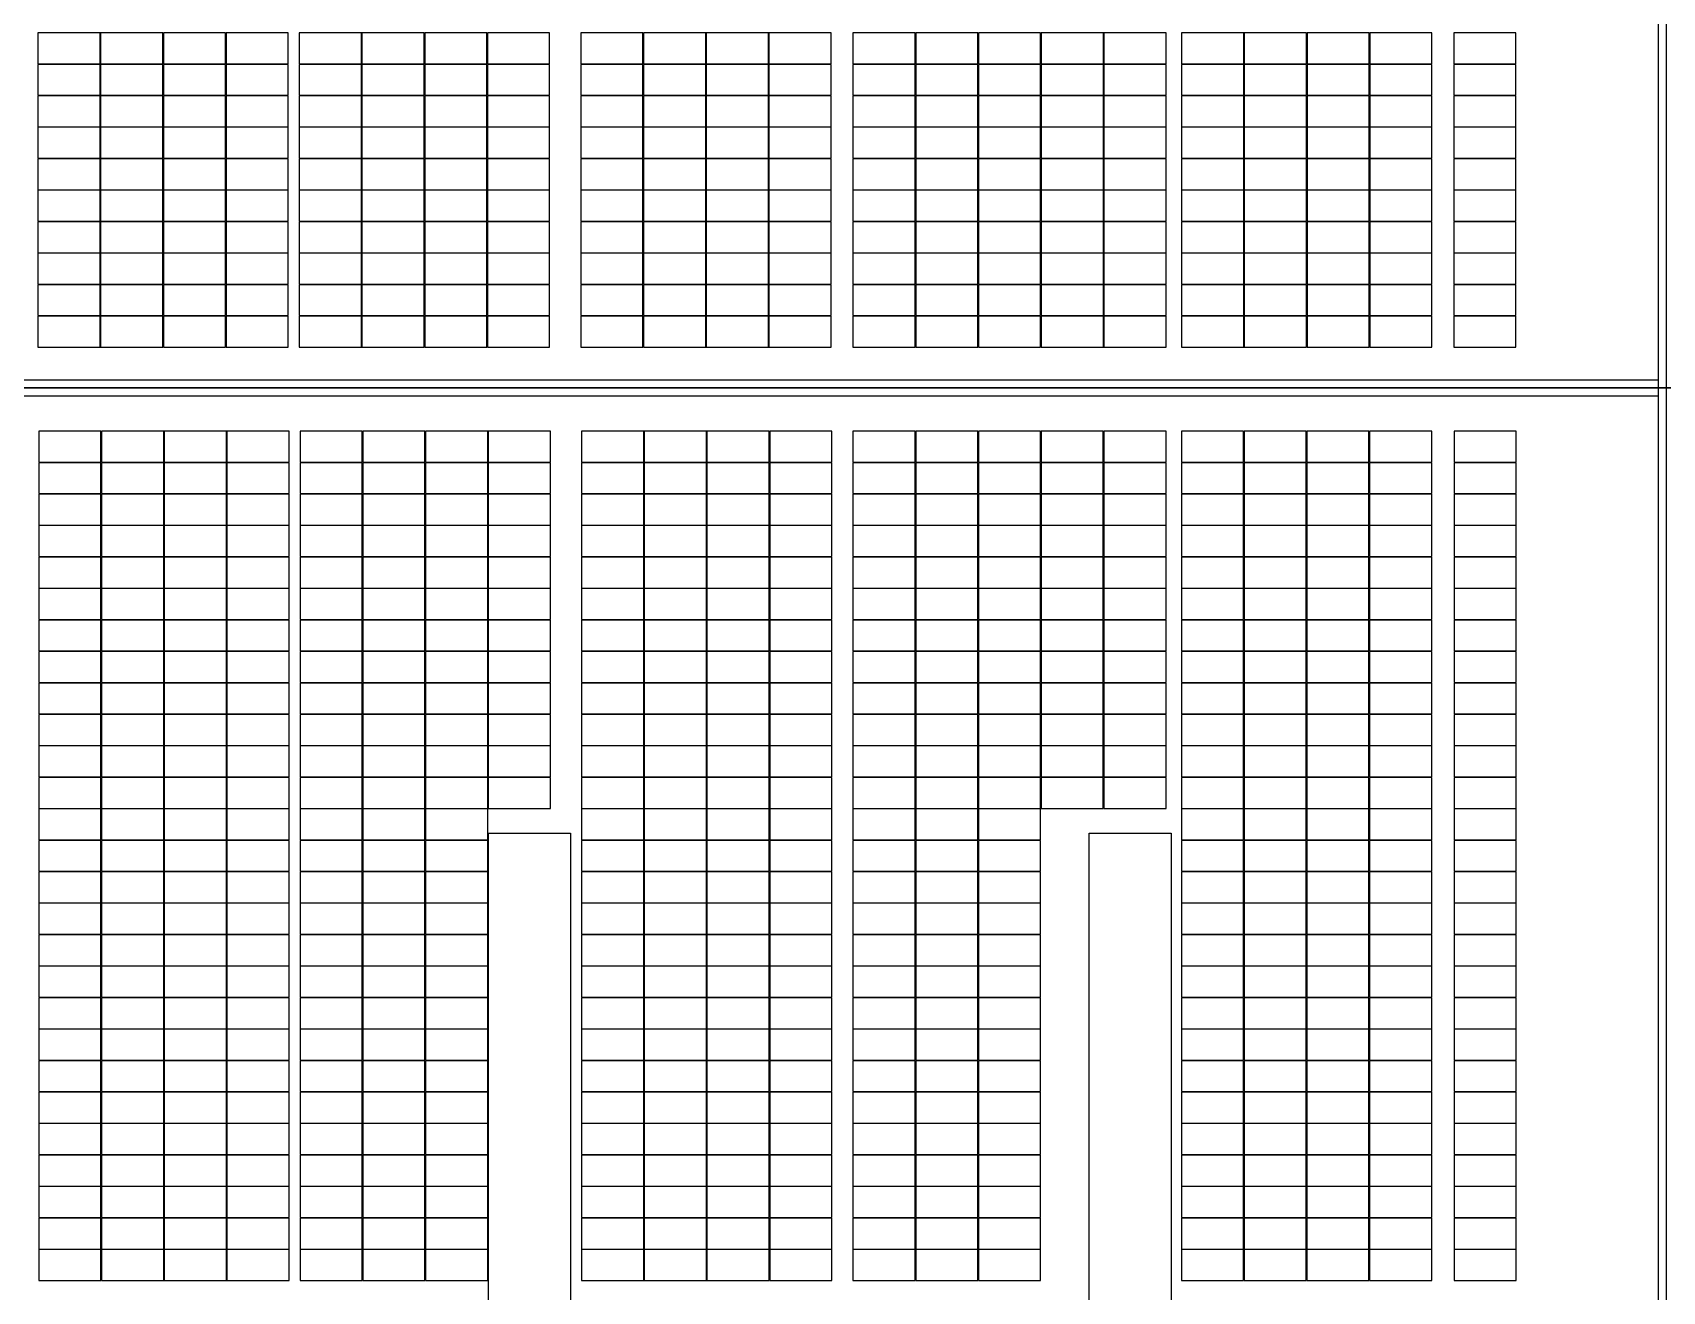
# Model space of a CAD drawing. Header units: millimetres. Extents: x 1218 to 2690, y 1163 to 1758.
# Drawn here: x 2023.3 to 2083, y 1382.1 to 1428.2 of the extents above; entities that cross this region are included whole.
import ezdxf

# ---------------------------------------------------------------- set-up
doc = ezdxf.new("R2010")
doc.units = ezdxf.units.MM
for name, color, linetype in [('WALL', 9, 'Continuous'), ('屋脊线', 7, 'ByLayer'), ('组件', 7, 'ByLayer'), ('障碍物', 7, 'ByLayer')]:
    doc.layers.add(name, color=color, linetype=linetype)

# ---------------------------------------------------------------- blocks, each defined once
blk = doc.blocks.new('DT1')
at = {"layer": 'WALL'}
blk.add_line((754509.9, 1944103.7), (875409.9, 1944103.7), dxfattribs=at)
for points in [[(875709.9, 1865403.7), (875709.9, 2022803.7), (875409.9, 2022803.7), (875409.9, 1865403.7)], [(754509.9, 1944403.7), (875409.9, 1944403.7), (875409.9, 1943803.7), (754509.9, 1943803.7)]]:
    blk.add_lwpolyline(points, close=True, dxfattribs=at)
for points in [[(835559.9, 1927803.7), (835559.9, 1872503.7), (832559.9, 1872503.7), (832559.9, 1927803.7), (835559.9, 1927803.7)], [(857559.9, 1927803.7), (857559.9, 1873903.7), (854559.9, 1873903.7), (854559.9, 1927803.7), (857559.9, 1927803.7)]]:
    blk.add_lwpolyline(points, dxfattribs=at)
blk = doc.blocks.new('*U583')
at = {"layer": '屋脊线', "color": 30}
blk.add_line((582600, 0, 16000), (-582600, 0, 16000), dxfattribs=at)
at = {"flags": 1}
for tag in ['unit_id', 'unit_name']:
    blk.add_attdef(tag, (0, 0), '', height=2.5, dxfattribs=at)
blk = doc.blocks.new('*U584')
at = {"color": 0}
blk.add_polyline3d([(0, 0, 0), (227.8, 0, 0), (227.8, 113.3, 5.8), (0, 113.3, 5.8)], close=True, dxfattribs=at)
at = {"flags": 1}
for tag in ['mounting-hole-spacing1', 'mounting-hole-spacing2', 'module-material', 'vmpo', 'voco', 'silicon-material', 'panel-length', 'panel-width', 'panel-height', 'userid', 'theme', 'note', 'name', 'pmax', 'company-name', 'id', 'impo', 'isco']:
    blk.add_attdef(tag, (0, 0), '', height=2.5, dxfattribs=at)
blk = doc.blocks.new('*U585')
at = {"layer": '组件', "color": 60}
for p in [(15532.3, -271.8, 1596.2), (15762.1, -271.8, 1596.2), (15991.9, -271.8, 1596.2), (16221.7, -271.8, 1596.2), (16489.5, -271.8, 1596.2), (15532.3, -387.1, 1590.3), (15762.1, -387.1, 1590.3), (15991.9, -387.1, 1590.3), (16221.7, -387.1, 1590.3), (16489.5, -387.1, 1590.3), (15532.3, -502.3, 1584.5), (15762.1, -502.3, 1584.5), (15991.9, -502.3, 1584.5), (16221.7, -502.3, 1584.5), (16489.5, -502.3, 1584.5), (15532.3, -617.6, 1578.6), (15762.1, -617.6, 1578.6), (15991.9, -617.6, 1578.6), (16221.7, -617.6, 1578.6), (16489.5, -617.6, 1578.6), (15532.3, -732.8, 1572.8), (15762.1, -732.8, 1572.8), (15991.9, -732.8, 1572.8), (16221.7, -732.8, 1572.8), (16489.5, -732.8, 1572.8), (15532.3, -848.1, 1566.9), (15762.1, -848.1, 1566.9), (15991.9, -848.1, 1566.9), (16221.7, -848.1, 1566.9), (16489.5, -848.1, 1566.9), (15532.3, -963.3, 1561.1), (15762.1, -963.3, 1561.1), (15991.9, -963.3, 1561.1), (16221.7, -963.3, 1561.1), (16489.5, -963.3, 1561.1), (15532.3, -1078.6, 1555.2), (15762.1, -1078.6, 1555.2), (15991.9, -1078.6, 1555.2), (16221.7, -1078.6, 1555.2), (16489.5, -1078.6, 1555.2), (15532.3, -1193.8, 1549.3), (15762.1, -1193.8, 1549.3), (15991.9, -1193.8, 1549.3), (16221.7, -1193.8, 1549.3), (16489.5, -1193.8, 1549.3), (15532.3, -1309.1, 1543.5), (15762.1, -1309.1, 1543.5), (15991.9, -1309.1, 1543.5), (16221.7, -1309.1, 1543.5), (16489.5, -1309.1, 1543.5), (15532.3, -1424.3, 1537.6), (15762.1, -1424.3, 1537.6), (15991.9, -1424.3, 1537.6), (16221.7, -1424.3, 1537.6), (16489.5, -1424.3, 1537.6), (15532.3, -1539.6, 1531.8), (15762.1, -1539.6, 1531.8), (15991.9, -1539.6, 1531.8), (16221.7, -1539.6, 1531.8), (16489.5, -1539.6, 1531.8), (15532.3, -1654.8, 1525.9), (15762.1, -1654.8, 1525.9), (15991.9, -1654.8, 1525.9), (16221.7, -1654.8, 1525.9), (16489.5, -1654.8, 1525.9), (15532.3, -1770.1, 1520), (15762.1, -1770.1, 1520), (15991.9, -1770.1, 1520), (16221.7, -1770.1, 1520), (16489.5, -1770.1, 1520), (15532.3, -1885.3, 1514.2), (15762.1, -1885.3, 1514.2), (15991.9, -1885.3, 1514.2), (16221.7, -1885.3, 1514.2), (16489.5, -1885.3, 1514.2), (15532.3, -2000.6, 1508.3), (15762.1, -2000.6, 1508.3), (15991.9, -2000.6, 1508.3), (16221.7, -2000.6, 1508.3), (16489.5, -2000.6, 1508.3), (15532.3, -2115.8, 1502.5), (15762.1, -2115.8, 1502.5), (15991.9, -2115.8, 1502.5), (16221.7, -2115.8, 1502.5), (16489.5, -2115.8, 1502.5), (15532.3, -2231.1, 1496.6), (15762.1, -2231.1, 1496.6), (15991.9, -2231.1, 1496.6), (16221.7, -2231.1, 1496.6), (16489.5, -2231.1, 1496.6), (15532.3, -2346.3, 1490.8), (15762.1, -2346.3, 1490.8), (15991.9, -2346.3, 1490.8), (16221.7, -2346.3, 1490.8), (16489.5, -2346.3, 1490.8), (15532.3, -2461.6, 1484.9), (15762.1, -2461.6, 1484.9), (15991.9, -2461.6, 1484.9), (16221.7, -2461.6, 1484.9), (16489.5, -2461.6, 1484.9), (15532.3, -2576.8, 1479), (15762.1, -2576.8, 1479), (15991.9, -2576.8, 1479), (16221.7, -2576.8, 1479), (16489.5, -2576.8, 1479), (15532.3, -2692.1, 1473.2), (15762.1, -2692.1, 1473.2), (15991.9, -2692.1, 1473.2), (16221.7, -2692.1, 1473.2), (16489.5, -2692.1, 1473.2), (15532.3, -2807.3, 1467.3), (15762.1, -2807.3, 1467.3), (15991.9, -2807.3, 1467.3), (16221.7, -2807.3, 1467.3), (16489.5, -2807.3, 1467.3), (15532.3, -2922.6, 1461.5), (15762.1, -2922.6, 1461.5), (15991.9, -2922.6, 1461.5), (16221.7, -2922.6, 1461.5), (16489.5, -2922.6, 1461.5), (15532.3, -3037.8, 1455.6), (15762.1, -3037.8, 1455.6), (15991.9, -3037.8, 1455.6), (16221.7, -3037.8, 1455.6), (16489.5, -3037.8, 1455.6), (15532.3, -3153.1, 1449.7), (15762.1, -3153.1, 1449.7), (15991.9, -3153.1, 1449.7), (16221.7, -3153.1, 1449.7), (16489.5, -3153.1, 1449.7), (15532.3, -3268.3, 1443.9), (15762.1, -3268.3, 1443.9), (15991.9, -3268.3, 1443.9), (16221.7, -3268.3, 1443.9), (16489.5, -3268.3, 1443.9)]:
    blk.add_blockref('*U584', p, dxfattribs=at)
at = {"layer": '组件', "color": 230}
for p in [(16719.3, -271.8, 1596.2), (16949.1, -271.8, 1596.2), (17178.9, -271.8, 1596.2), (17520.4, -271.8, 1596.2), (17750.2, -271.8, 1596.2), (17980, -271.8, 1596.2), (18209.8, -271.8, 1596.2), (18514.8, -271.8, 1596.2), (18744.6, -271.8, 1596.2), (18974.4, -271.8, 1596.2), (19204.2, -271.8, 1596.2), (19434, -271.8, 1596.2), (19717.8, -271.8, 1596.2), (16719.3, -387.1, 1590.3), (16949.1, -387.1, 1590.3), (17178.9, -387.1, 1590.3), (17520.4, -387.1, 1590.3), (17750.2, -387.1, 1590.3), (17980, -387.1, 1590.3), (18209.8, -387.1, 1590.3), (18514.8, -387.1, 1590.3), (18744.6, -387.1, 1590.3), (18974.4, -387.1, 1590.3), (19204.2, -387.1, 1590.3), (19434, -387.1, 1590.3), (19717.8, -387.1, 1590.3), (16719.3, -502.3, 1584.5), (16949.1, -502.3, 1584.5), (17178.9, -502.3, 1584.5), (17520.4, -502.3, 1584.5), (17750.2, -502.3, 1584.5), (17980, -502.3, 1584.5), (18209.8, -502.3, 1584.5), (18514.8, -502.3, 1584.5), (18744.6, -502.3, 1584.5), (18974.4, -502.3, 1584.5), (19204.2, -502.3, 1584.5), (19434, -502.3, 1584.5), (19717.8, -502.3, 1584.5), (16719.3, -617.6, 1578.6), (16949.1, -617.6, 1578.6), (17178.9, -617.6, 1578.6), (17520.4, -617.6, 1578.6), (17750.2, -617.6, 1578.6), (17980, -617.6, 1578.6), (18209.8, -617.6, 1578.6), (18514.8, -617.6, 1578.6), (18744.6, -617.6, 1578.6), (18974.4, -617.6, 1578.6), (19204.2, -617.6, 1578.6), (19434, -617.6, 1578.6), (19717.8, -617.6, 1578.6), (16719.3, -732.8, 1572.8), (16949.1, -732.8, 1572.8), (17178.9, -732.8, 1572.8), (17520.4, -732.8, 1572.8), (17750.2, -732.8, 1572.8), (17980, -732.8, 1572.8), (18209.8, -732.8, 1572.8), (18514.8, -732.8, 1572.8), (18744.6, -732.8, 1572.8), (18974.4, -732.8, 1572.8), (19204.2, -732.8, 1572.8), (19434, -732.8, 1572.8), (19717.8, -732.8, 1572.8), (16719.3, -848.1, 1566.9), (16949.1, -848.1, 1566.9), (17178.9, -848.1, 1566.9), (17520.4, -848.1, 1566.9), (17750.2, -848.1, 1566.9), (17980, -848.1, 1566.9), (18209.8, -848.1, 1566.9), (18514.8, -848.1, 1566.9), (18744.6, -848.1, 1566.9), (18974.4, -848.1, 1566.9), (19204.2, -848.1, 1566.9), (19434, -848.1, 1566.9), (19717.8, -848.1, 1566.9), (16719.3, -963.3, 1561.1), (16949.1, -963.3, 1561.1), (17178.9, -963.3, 1561.1), (17520.4, -963.3, 1561.1), (17750.2, -963.3, 1561.1), (17980, -963.3, 1561.1), (18209.8, -963.3, 1561.1), (18514.8, -963.3, 1561.1), (18744.6, -963.3, 1561.1), (18974.4, -963.3, 1561.1), (19204.2, -963.3, 1561.1), (19434, -963.3, 1561.1), (19717.8, -963.3, 1561.1), (16719.3, -1078.6, 1555.2), (16949.1, -1078.6, 1555.2), (17178.9, -1078.6, 1555.2), (17520.4, -1078.6, 1555.2), (17750.2, -1078.6, 1555.2), (17980, -1078.6, 1555.2), (18209.8, -1078.6, 1555.2), (18514.8, -1078.6, 1555.2), (18744.6, -1078.6, 1555.2), (18974.4, -1078.6, 1555.2), (19204.2, -1078.6, 1555.2), (19434, -1078.6, 1555.2), (19717.8, -1078.6, 1555.2), (16719.3, -1193.8, 1549.3), (16949.1, -1193.8, 1549.3), (17178.9, -1193.8, 1549.3), (17520.4, -1193.8, 1549.3), (17750.2, -1193.8, 1549.3), (17980, -1193.8, 1549.3), (18209.8, -1193.8, 1549.3), (18514.8, -1193.8, 1549.3), (18744.6, -1193.8, 1549.3), (18974.4, -1193.8, 1549.3), (19204.2, -1193.8, 1549.3), (19434, -1193.8, 1549.3), (19717.8, -1193.8, 1549.3), (16719.3, -1309.1, 1543.5), (16949.1, -1309.1, 1543.5), (17178.9, -1309.1, 1543.5), (17520.4, -1309.1, 1543.5), (17750.2, -1309.1, 1543.5), (17980, -1309.1, 1543.5), (18209.8, -1309.1, 1543.5), (18514.8, -1309.1, 1543.5), (18744.6, -1309.1, 1543.5), (18974.4, -1309.1, 1543.5), (19204.2, -1309.1, 1543.5), (19434, -1309.1, 1543.5), (19717.8, -1309.1, 1543.5), (16719.3, -1424.3, 1537.6), (16949.1, -1424.3, 1537.6), (17178.9, -1424.3, 1537.6), (17520.4, -1424.3, 1537.6), (17750.2, -1424.3, 1537.6), (17980, -1424.3, 1537.6), (18209.8, -1424.3, 1537.6), (18514.8, -1424.3, 1537.6), (18744.6, -1424.3, 1537.6), (18974.4, -1424.3, 1537.6), (19204.2, -1424.3, 1537.6), (19434, -1424.3, 1537.6), (19717.8, -1424.3, 1537.6), (16719.3, -1539.6, 1531.8), (16949.1, -1539.6, 1531.8), (17178.9, -1539.6, 1531.8), (17520.4, -1539.6, 1531.8), (17750.2, -1539.6, 1531.8), (17980, -1539.6, 1531.8), (18209.8, -1539.6, 1531.8), (18514.8, -1539.6, 1531.8), (18744.6, -1539.6, 1531.8), (18974.4, -1539.6, 1531.8), (19204.2, -1539.6, 1531.8), (19434, -1539.6, 1531.8), (19717.8, -1539.6, 1531.8), (16719.3, -1654.8, 1525.9), (16949.1, -1654.8, 1525.9), (17520.4, -1654.8, 1525.9), (17750.2, -1654.8, 1525.9), (17980, -1654.8, 1525.9), (18209.8, -1654.8, 1525.9), (18514.8, -1654.8, 1525.9), (18744.6, -1654.8, 1525.9), (18974.4, -1654.8, 1525.9), (19717.8, -1654.8, 1525.9), (16719.3, -1770.1, 1520), (16949.1, -1770.1, 1520), (17520.4, -1770.1, 1520), (17750.2, -1770.1, 1520), (17980, -1770.1, 1520), (18209.8, -1770.1, 1520), (18514.8, -1770.1, 1520), (18744.6, -1770.1, 1520), (18974.4, -1770.1, 1520), (19717.8, -1770.1, 1520), (16719.3, -1885.3, 1514.2), (16949.1, -1885.3, 1514.2), (17520.4, -1885.3, 1514.2), (17750.2, -1885.3, 1514.2), (17980, -1885.3, 1514.2), (18209.8, -1885.3, 1514.2), (18514.8, -1885.3, 1514.2), (18744.6, -1885.3, 1514.2), (18974.4, -1885.3, 1514.2), (19717.8, -1885.3, 1514.2), (16719.3, -2000.6, 1508.3), (16949.1, -2000.6, 1508.3), (17520.4, -2000.6, 1508.3), (17750.2, -2000.6, 1508.3), (17980, -2000.6, 1508.3), (18209.8, -2000.6, 1508.3), (18514.8, -2000.6, 1508.3), (18744.6, -2000.6, 1508.3), (18974.4, -2000.6, 1508.3), (19717.8, -2000.6, 1508.3), (16719.3, -2115.8, 1502.5), (16949.1, -2115.8, 1502.5), (17520.4, -2115.8, 1502.5), (17750.2, -2115.8, 1502.5), (17980, -2115.8, 1502.5), (18209.8, -2115.8, 1502.5), (18514.8, -2115.8, 1502.5), (18744.6, -2115.8, 1502.5), (18974.4, -2115.8, 1502.5), (19717.8, -2115.8, 1502.5), (16719.3, -2231.1, 1496.6), (16949.1, -2231.1, 1496.6), (17520.4, -2231.1, 1496.6), (17750.2, -2231.1, 1496.6), (17980, -2231.1, 1496.6), (18209.8, -2231.1, 1496.6), (18514.8, -2231.1, 1496.6), (18744.6, -2231.1, 1496.6), (18974.4, -2231.1, 1496.6), (19717.8, -2231.1, 1496.6), (16719.3, -2346.3, 1490.8), (16949.1, -2346.3, 1490.8), (17520.4, -2346.3, 1490.8), (17750.2, -2346.3, 1490.8), (17980, -2346.3, 1490.8), (18209.8, -2346.3, 1490.8), (18514.8, -2346.3, 1490.8), (18744.6, -2346.3, 1490.8), (18974.4, -2346.3, 1490.8), (19717.8, -2346.3, 1490.8), (16719.3, -2461.6, 1484.9), (16949.1, -2461.6, 1484.9), (17520.4, -2461.6, 1484.9), (17750.2, -2461.6, 1484.9), (17980, -2461.6, 1484.9), (18209.8, -2461.6, 1484.9), (18514.8, -2461.6, 1484.9), (18744.6, -2461.6, 1484.9), (18974.4, -2461.6, 1484.9), (19717.8, -2461.6, 1484.9), (16719.3, -2576.8, 1479), (16949.1, -2576.8, 1479), (17520.4, -2576.8, 1479), (17750.2, -2576.8, 1479), (17980, -2576.8, 1479), (18209.8, -2576.8, 1479), (18514.8, -2576.8, 1479), (18744.6, -2576.8, 1479), (18974.4, -2576.8, 1479), (19717.8, -2576.8, 1479), (16719.3, -2692.1, 1473.2), (16949.1, -2692.1, 1473.2), (17520.4, -2692.1, 1473.2), (17750.2, -2692.1, 1473.2), (17980, -2692.1, 1473.2), (18209.8, -2692.1, 1473.2), (18514.8, -2692.1, 1473.2), (18744.6, -2692.1, 1473.2), (18974.4, -2692.1, 1473.2), (19717.8, -2692.1, 1473.2), (16719.3, -2807.3, 1467.3), (16949.1, -2807.3, 1467.3), (17520.4, -2807.3, 1467.3), (17750.2, -2807.3, 1467.3), (17980, -2807.3, 1467.3), (18209.8, -2807.3, 1467.3), (18514.8, -2807.3, 1467.3), (18744.6, -2807.3, 1467.3), (18974.4, -2807.3, 1467.3), (19717.8, -2807.3, 1467.3), (16719.3, -2922.6, 1461.5), (16949.1, -2922.6, 1461.5), (17520.4, -2922.6, 1461.5), (17750.2, -2922.6, 1461.5), (17980, -2922.6, 1461.5), (18209.8, -2922.6, 1461.5), (18514.8, -2922.6, 1461.5), (18744.6, -2922.6, 1461.5), (18974.4, -2922.6, 1461.5), (19717.8, -2922.6, 1461.5), (16719.3, -3037.8, 1455.6), (16949.1, -3037.8, 1455.6), (17520.4, -3037.8, 1455.6), (17750.2, -3037.8, 1455.6), (17980, -3037.8, 1455.6), (18209.8, -3037.8, 1455.6), (18514.8, -3037.8, 1455.6), (18744.6, -3037.8, 1455.6), (18974.4, -3037.8, 1455.6), (19717.8, -3037.8, 1455.6), (16719.3, -3153.1, 1449.7), (16949.1, -3153.1, 1449.7), (17520.4, -3153.1, 1449.7), (17750.2, -3153.1, 1449.7), (17980, -3153.1, 1449.7), (18209.8, -3153.1, 1449.7), (18514.8, -3153.1, 1449.7), (18744.6, -3153.1, 1449.7), (18974.4, -3153.1, 1449.7), (19717.8, -3153.1, 1449.7), (16719.3, -3268.3, 1443.9), (16949.1, -3268.3, 1443.9), (17520.4, -3268.3, 1443.9), (17750.2, -3268.3, 1443.9), (17980, -3268.3, 1443.9), (18209.8, -3268.3, 1443.9), (18514.8, -3268.3, 1443.9), (18744.6, -3268.3, 1443.9), (18974.4, -3268.3, 1443.9), (19717.8, -3268.3, 1443.9)]:
    blk.add_blockref('*U584', p, dxfattribs=at)
at = {"layer": '组件', "color": 203}
for p in [(19947.6, -271.8, 1596.2), (20177.4, -271.8, 1596.2), (20407.2, -271.8, 1596.2), (20717, -271.8, 1596.2), (19947.6, -387.1, 1590.3), (20177.4, -387.1, 1590.3), (20407.2, -387.1, 1590.3), (20717, -387.1, 1590.3), (19947.6, -502.3, 1584.5), (20177.4, -502.3, 1584.5), (20407.2, -502.3, 1584.5), (20717, -502.3, 1584.5), (19947.6, -617.6, 1578.6), (20177.4, -617.6, 1578.6), (20407.2, -617.6, 1578.6), (20717, -617.6, 1578.6), (19947.6, -732.8, 1572.8), (20177.4, -732.8, 1572.8), (20407.2, -732.8, 1572.8), (20717, -732.8, 1572.8), (19947.6, -848.1, 1566.9), (20177.4, -848.1, 1566.9), (20407.2, -848.1, 1566.9), (20717, -848.1, 1566.9), (19947.6, -963.3, 1561.1), (20177.4, -963.3, 1561.1), (20407.2, -963.3, 1561.1), (20717, -963.3, 1561.1), (19947.6, -1078.6, 1555.2), (20177.4, -1078.6, 1555.2), (20407.2, -1078.6, 1555.2), (20717, -1078.6, 1555.2), (19947.6, -1193.8, 1549.3), (20177.4, -1193.8, 1549.3), (20407.2, -1193.8, 1549.3), (20717, -1193.8, 1549.3), (19947.6, -1309.1, 1543.5), (20177.4, -1309.1, 1543.5), (20407.2, -1309.1, 1543.5), (20717, -1309.1, 1543.5), (19947.6, -1424.3, 1537.6), (20177.4, -1424.3, 1537.6), (20407.2, -1424.3, 1537.6), (20717, -1424.3, 1537.6), (19947.6, -1539.6, 1531.8), (20177.4, -1539.6, 1531.8), (20407.2, -1539.6, 1531.8), (20717, -1539.6, 1531.8), (19947.6, -1654.8, 1525.9), (20177.4, -1654.8, 1525.9), (20407.2, -1654.8, 1525.9), (20717, -1654.8, 1525.9), (19947.6, -1770.1, 1520), (20177.4, -1770.1, 1520), (20407.2, -1770.1, 1520), (20717, -1770.1, 1520), (19947.6, -1885.3, 1514.2), (20177.4, -1885.3, 1514.2), (20407.2, -1885.3, 1514.2), (20717, -1885.3, 1514.2), (19947.6, -2000.6, 1508.3), (20177.4, -2000.6, 1508.3), (20407.2, -2000.6, 1508.3), (20717, -2000.6, 1508.3), (19947.6, -2115.8, 1502.5), (20177.4, -2115.8, 1502.5), (20407.2, -2115.8, 1502.5), (20717, -2115.8, 1502.5), (19947.6, -2231.1, 1496.6), (20177.4, -2231.1, 1496.6), (20407.2, -2231.1, 1496.6), (20717, -2231.1, 1496.6), (19947.6, -2346.3, 1490.8), (20177.4, -2346.3, 1490.8), (20407.2, -2346.3, 1490.8), (20717, -2346.3, 1490.8), (19947.6, -2461.6, 1484.9), (20177.4, -2461.6, 1484.9), (20407.2, -2461.6, 1484.9), (20717, -2461.6, 1484.9), (19947.6, -2576.8, 1479), (20177.4, -2576.8, 1479), (20407.2, -2576.8, 1479), (20717, -2576.8, 1479), (19947.6, -2692.1, 1473.2), (20177.4, -2692.1, 1473.2), (20407.2, -2692.1, 1473.2), (20717, -2692.1, 1473.2), (19947.6, -2807.3, 1467.3), (20177.4, -2807.3, 1467.3), (20407.2, -2807.3, 1467.3), (20717, -2807.3, 1467.3), (19947.6, -2922.6, 1461.5), (20177.4, -2922.6, 1461.5), (20407.2, -2922.6, 1461.5), (20717, -2922.6, 1461.5), (19947.6, -3037.8, 1455.6), (20177.4, -3037.8, 1455.6), (20407.2, -3037.8, 1455.6), (20717, -3037.8, 1455.6), (19947.6, -3153.1, 1449.7), (20177.4, -3153.1, 1449.7), (20407.2, -3153.1, 1449.7), (20717, -3153.1, 1449.7), (19947.6, -3268.3, 1443.9), (20177.4, -3268.3, 1443.9), (20407.2, -3268.3, 1443.9), (20717, -3268.3, 1443.9)]:
    blk.add_blockref('*U584', p, dxfattribs=at)
at = {"flags": 1}
for tag in ['offset-x', 'offset-y', 'mode', 'tilt', 'azimuth', 'align', 'array-mode', 'panel-x', 'panel-y', 'panel-per-row', 'bracket-type', 'bracket-value', 'row-per-array']:
    blk.add_attdef(tag, (0, 0), '', height=2.5, dxfattribs=at)
blk = doc.blocks.new('*U586')
at = {"color": 0}
blk.add_polyline3d([(0, 0, 0), (-227.8, 0, 0), (-227.8, -113.3, 5.8), (0, -113.3, 5.8)], close=True, dxfattribs=at)
at = {"flags": 1}
for tag in ['mounting-hole-spacing1', 'mounting-hole-spacing2', 'module-material', 'vmpo', 'voco', 'silicon-material', 'panel-length', 'panel-width', 'panel-height', 'userid', 'theme', 'note', 'name', 'pmax', 'company-name', 'id', 'impo', 'isco']:
    blk.add_attdef(tag, (0, 0), '', height=2.5, dxfattribs=at)
blk = doc.blocks.new('*U587')
at = {"layer": '组件', "color": 100}
for p in [(15757, 1300.1, 1543.9), (15986.8, 1300.1, 1543.9), (16216.6, 1300.1, 1543.9), (16446.4, 1300.1, 1543.9), (16714.2, 1300.1, 1543.9), (15757, 1184.9, 1549.8), (15986.8, 1184.9, 1549.8), (16216.6, 1184.9, 1549.8), (16446.4, 1184.9, 1549.8), (16714.2, 1184.9, 1549.8), (15757, 1069.6, 1555.6), (15986.8, 1069.6, 1555.6), (16216.6, 1069.6, 1555.6), (16446.4, 1069.6, 1555.6), (16714.2, 1069.6, 1555.6), (15757, 954.4, 1561.5), (15986.8, 954.4, 1561.5), (16216.6, 954.4, 1561.5), (16446.4, 954.4, 1561.5), (16714.2, 954.4, 1561.5), (15757, 839.1, 1567.4), (15986.8, 839.1, 1567.4), (16216.6, 839.1, 1567.4), (16446.4, 839.1, 1567.4), (16714.2, 839.1, 1567.4), (15757, 723.9, 1573.2), (15986.8, 723.9, 1573.2), (16216.6, 723.9, 1573.2), (16446.4, 723.9, 1573.2), (16714.2, 723.9, 1573.2), (15757, 608.6, 1579.1), (15986.8, 608.6, 1579.1), (16216.6, 608.6, 1579.1), (16446.4, 608.6, 1579.1), (16714.2, 608.6, 1579.1), (15757, 493.4, 1584.9), (15986.8, 493.4, 1584.9), (16216.6, 493.4, 1584.9), (16446.4, 493.4, 1584.9), (16714.2, 493.4, 1584.9), (15757, 378.1, 1590.8), (15986.8, 378.1, 1590.8), (16216.6, 378.1, 1590.8), (16446.4, 378.1, 1590.8), (16714.2, 378.1, 1590.8), (15757, 262.9, 1596.7), (15986.8, 262.9, 1596.7), (16216.6, 262.9, 1596.7), (16446.4, 262.9, 1596.7), (16714.2, 262.9, 1596.7)]:
    blk.add_blockref('*U586', p, dxfattribs=at)
at = {"layer": '组件', "color": 40}
for p in [(16944, 1300.1, 1543.9), (17173.8, 1300.1, 1543.9), (17403.6, 1300.1, 1543.9), (17745.6, 1300.1, 1543.9), (17975.4, 1300.1, 1543.9), (18205.2, 1300.1, 1543.9), (18435, 1300.1, 1543.9), (18742.8, 1300.1, 1543.9), (18972.6, 1300.1, 1543.9), (19202.4, 1300.1, 1543.9), (19432.2, 1300.1, 1543.9), (19662, 1300.1, 1543.9), (16944, 1184.9, 1549.8), (17173.8, 1184.9, 1549.8), (17403.6, 1184.9, 1549.8), (17745.6, 1184.9, 1549.8), (17975.4, 1184.9, 1549.8), (18205.2, 1184.9, 1549.8), (18435, 1184.9, 1549.8), (18742.8, 1184.9, 1549.8), (18972.6, 1184.9, 1549.8), (19202.4, 1184.9, 1549.8), (19432.2, 1184.9, 1549.8), (19662, 1184.9, 1549.8), (16944, 1069.6, 1555.6), (17173.8, 1069.6, 1555.6), (17403.6, 1069.6, 1555.6), (17745.6, 1069.6, 1555.6), (17975.4, 1069.6, 1555.6), (18205.2, 1069.6, 1555.6), (18435, 1069.6, 1555.6), (18742.8, 1069.6, 1555.6), (18972.6, 1069.6, 1555.6), (19202.4, 1069.6, 1555.6), (19432.2, 1069.6, 1555.6), (19662, 1069.6, 1555.6), (16944, 954.4, 1561.5), (17173.8, 954.4, 1561.5), (17403.6, 954.4, 1561.5), (17745.6, 954.4, 1561.5), (17975.4, 954.4, 1561.5), (18205.2, 954.4, 1561.5), (18435, 954.4, 1561.5), (18742.8, 954.4, 1561.5), (18972.6, 954.4, 1561.5), (19202.4, 954.4, 1561.5), (19432.2, 954.4, 1561.5), (19662, 954.4, 1561.5), (16944, 839.1, 1567.4), (17173.8, 839.1, 1567.4), (17403.6, 839.1, 1567.4), (17745.6, 839.1, 1567.4), (17975.4, 839.1, 1567.4), (18205.2, 839.1, 1567.4), (18435, 839.1, 1567.4), (18742.8, 839.1, 1567.4), (18972.6, 839.1, 1567.4), (19202.4, 839.1, 1567.4), (19432.2, 839.1, 1567.4), (19662, 839.1, 1567.4), (16944, 723.9, 1573.2), (17173.8, 723.9, 1573.2), (17403.6, 723.9, 1573.2), (17745.6, 723.9, 1573.2), (17975.4, 723.9, 1573.2), (18205.2, 723.9, 1573.2), (18435, 723.9, 1573.2), (18742.8, 723.9, 1573.2), (18972.6, 723.9, 1573.2), (19202.4, 723.9, 1573.2), (19432.2, 723.9, 1573.2), (19662, 723.9, 1573.2), (16944, 608.6, 1579.1), (17173.8, 608.6, 1579.1), (17403.6, 608.6, 1579.1), (17745.6, 608.6, 1579.1), (17975.4, 608.6, 1579.1), (18205.2, 608.6, 1579.1), (18435, 608.6, 1579.1), (18742.8, 608.6, 1579.1), (18972.6, 608.6, 1579.1), (19202.4, 608.6, 1579.1), (19432.2, 608.6, 1579.1), (19662, 608.6, 1579.1), (16944, 493.4, 1584.9), (17173.8, 493.4, 1584.9), (17403.6, 493.4, 1584.9), (17745.6, 493.4, 1584.9), (17975.4, 493.4, 1584.9), (18205.2, 493.4, 1584.9), (18435, 493.4, 1584.9), (18742.8, 493.4, 1584.9), (18972.6, 493.4, 1584.9), (19202.4, 493.4, 1584.9), (19432.2, 493.4, 1584.9), (19662, 493.4, 1584.9), (16944, 378.1, 1590.8), (17173.8, 378.1, 1590.8), (17403.6, 378.1, 1590.8), (17745.6, 378.1, 1590.8), (17975.4, 378.1, 1590.8), (18205.2, 378.1, 1590.8), (18435, 378.1, 1590.8), (18742.8, 378.1, 1590.8), (18972.6, 378.1, 1590.8), (19202.4, 378.1, 1590.8), (19432.2, 378.1, 1590.8), (19662, 378.1, 1590.8), (16944, 262.9, 1596.7), (17173.8, 262.9, 1596.7), (17403.6, 262.9, 1596.7), (17745.6, 262.9, 1596.7), (17975.4, 262.9, 1596.7), (18205.2, 262.9, 1596.7), (18435, 262.9, 1596.7), (18742.8, 262.9, 1596.7), (18972.6, 262.9, 1596.7), (19202.4, 262.9, 1596.7), (19432.2, 262.9, 1596.7), (19662, 262.9, 1596.7)]:
    blk.add_blockref('*U586', p, dxfattribs=at)
at = {"layer": '组件', "color": 41}
for p in [(19946.4, 1300.1, 1543.9), (20176.2, 1300.1, 1543.9), (20406, 1300.1, 1543.9), (20635.8, 1300.1, 1543.9), (20943.6, 1300.1, 1543.9), (19946.4, 1184.9, 1549.8), (20176.2, 1184.9, 1549.8), (20406, 1184.9, 1549.8), (20635.8, 1184.9, 1549.8), (20943.6, 1184.9, 1549.8), (19946.4, 1069.6, 1555.6), (20176.2, 1069.6, 1555.6), (20406, 1069.6, 1555.6), (20635.8, 1069.6, 1555.6), (20943.6, 1069.6, 1555.6), (19946.4, 954.4, 1561.5), (20176.2, 954.4, 1561.5), (20406, 954.4, 1561.5), (20635.8, 954.4, 1561.5), (20943.6, 954.4, 1561.5), (19946.4, 839.1, 1567.4), (20176.2, 839.1, 1567.4), (20406, 839.1, 1567.4), (20635.8, 839.1, 1567.4), (20943.6, 839.1, 1567.4), (19946.4, 723.9, 1573.2), (20176.2, 723.9, 1573.2), (20406, 723.9, 1573.2), (20635.8, 723.9, 1573.2), (20943.6, 723.9, 1573.2), (19946.4, 608.6, 1579.1), (20176.2, 608.6, 1579.1), (20406, 608.6, 1579.1), (20635.8, 608.6, 1579.1), (20943.6, 608.6, 1579.1), (19946.4, 493.4, 1584.9), (20176.2, 493.4, 1584.9), (20406, 493.4, 1584.9), (20635.8, 493.4, 1584.9), (20943.6, 493.4, 1584.9), (19946.4, 378.1, 1590.8), (20176.2, 378.1, 1590.8), (20406, 378.1, 1590.8), (20635.8, 378.1, 1590.8), (20943.6, 378.1, 1590.8), (19946.4, 262.9, 1596.7), (20176.2, 262.9, 1596.7), (20406, 262.9, 1596.7), (20635.8, 262.9, 1596.7), (20943.6, 262.9, 1596.7)]:
    blk.add_blockref('*U586', p, dxfattribs=at)
at = {"flags": 1}
for tag in ['offset-x', 'offset-y', 'mode', 'tilt', 'azimuth', 'align', 'array-mode', 'panel-x', 'panel-y', 'panel-per-row', 'bracket-type', 'bracket-value', 'row-per-array']:
    blk.add_attdef(tag, (0, 0), '', height=2.5, dxfattribs=at)
blk = doc.blocks.new('*U673')
at = {"layer": '障碍物', "color": 1}
blk.add_polyline3d([(193800, -16300, 10), (196800, -16300, 10), (196800, -70200, 10), (193800, -70200, 10)], close=True, dxfattribs=at)
at = {"flags": 1}
for tag in ['height', 'shape']:
    blk.add_attdef(tag, (0, 0), '', height=2.5, dxfattribs=at)
blk = doc.blocks.new('*U686')
at = {"layer": '障碍物', "color": 1}
blk.add_polyline3d([(171800, -16300, 10), (174800, -16300, 10), (174800, -71600, 10), (171800, -71600, 10)], close=True, dxfattribs=at)
at = {"flags": 1}
for tag in ['height', 'shape']:
    blk.add_attdef(tag, (0, 0), '', height=2.5, dxfattribs=at)

msp = doc.modelspace()

# ---------------------------------------------------------------- linework, layer by layer
at = {"layer": '屋脊线', "color": 30, "elevation": 16}
msp.add_lwpolyline([(1285.621, 1415.15), (2450.821, 1415.15)], dxfattribs=at)
at = {"layer": '障碍物', "color": 2, "elevation": 12.3}
for points in [[(2040.021, 1398.85), (2043.021, 1398.85), (2043.021, 1343.55), (2040.021, 1343.55)], [(2062.021, 1398.85), (2065.021, 1398.85), (2065.021, 1344.95), (2062.021, 1344.95)]]:
    msp.add_lwpolyline(points, close=True, dxfattribs=at)

# ---------------------------------------------------------------- block references
at = {"xscale": 0.001, "yscale": 0.001, "zscale": 0.001}
msp.add_blockref('DT1', (1207.461, -528.954, 12.3), dxfattribs=at)
at = {"layer": '屋脊线', "xscale": 0.001, "yscale": 0.001, "zscale": 0.001}
msp.add_blockref('*U583', (1868.221, 1415.15), dxfattribs=at)
at = {"layer": '组件', "xscale": 0.01, "yscale": 0.01, "zscale": 0.01}
for name in ['*U587', '*U585']:
    msp.add_blockref(name, (1868.221, 1415.15), dxfattribs=at)
at = {"layer": '障碍物', "xscale": 0.001, "yscale": 0.001, "zscale": 0.001}
for name in ['*U686', '*U673']:
    msp.add_blockref(name, (1868.221, 1415.15), dxfattribs=at)

doc.saveas('drawing.dxf')
